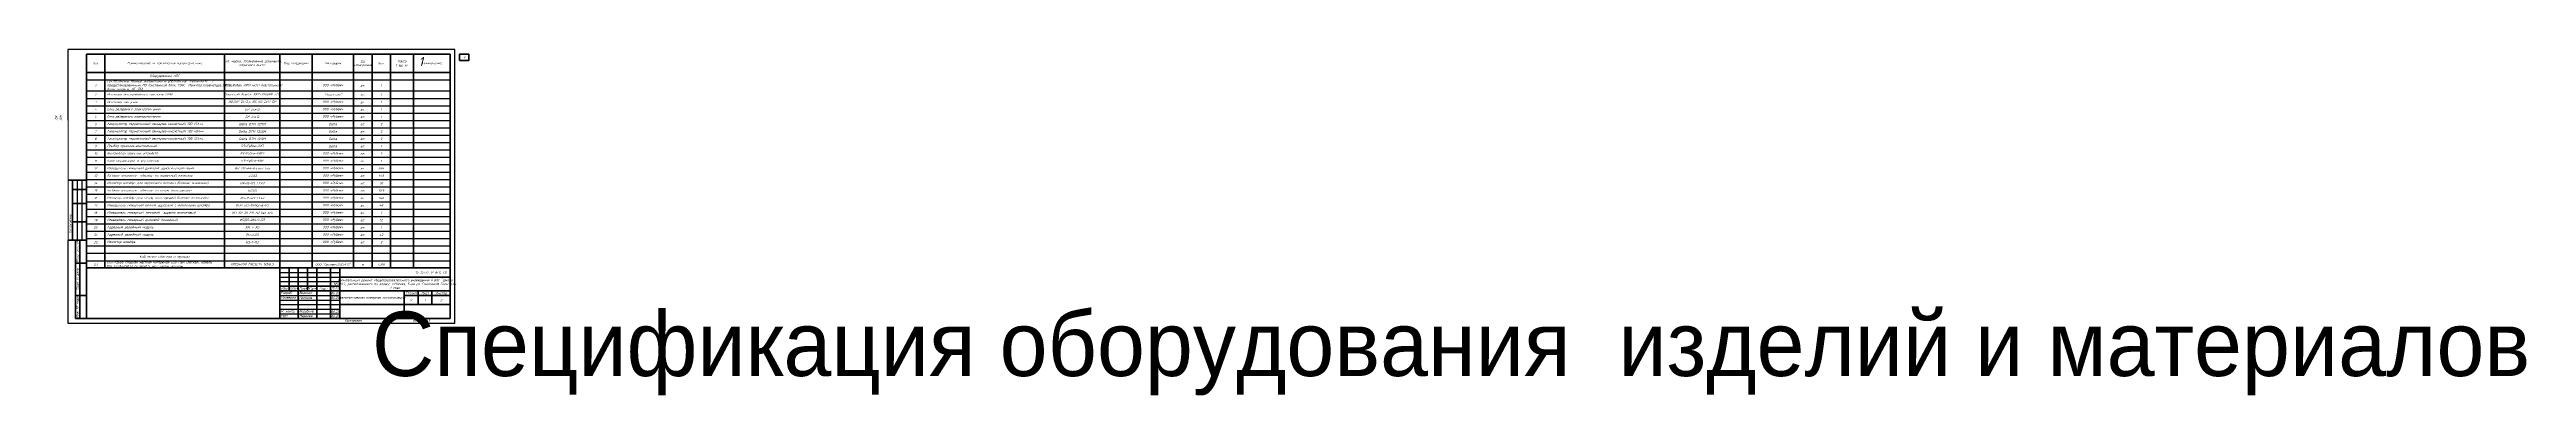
# Paper-space layout '1 Спецификация оборудования изделий и материалов' of a CAD drawing. Header units: millimetres. Extents: x -20 to 2668, y -79 to 297.
# The model-space entities are those that its viewports show. They can reach past a viewport. Long polylines and large blocks are cut down to what shows.
import ezdxf
from ezdxf.enums import TextEntityAlignment as Align

# ---------------------------------------------------------------- set-up
doc = ezdxf.new("R2018")
doc.units = ezdxf.units.MM
doc.layers.get('Defpoints').update_dxf_attribs({"color": 42})
doc.styles.add('ISOCPEUR', font='isocpeui.ttf', dxfattribs={"height": 250})
doc.styles.get("Standard").update_dxf_attribs({"font": 'arial.ttf'})

# ---------------------------------------------------------------- blocks, each defined once
blk = doc.blocks.new('*U22')
at = {"linetype": 'Continuous', "lineweight": 25}
for p, q in [((420, 297), (0, 297)), ((0, 297), (0, 0)), ((420, 0), (420, 297)), ((10, 155), (10, 90)), ((15, 155), (15, 90)), ((230, 55), (295, 55)), ((230, 50), (295, 50)), ((230, 45), (295, 45)), ((230, 30), (295, 30)), ((0, 0), (420, 0)), ((230, 25), (295, 25)), ((230, 20), (295, 20)), ((230, 15), (295, 15)), ((230, 10), (295, 10))]:
    blk.add_line(p, q, dxfattribs=at)
at = {"linetype": 'Continuous', "lineweight": 60}
for p, q in [((415, 292), (20, 292)), ((20, 292), (20, 5)), ((415, 5), (415, 292)), ((20, 155), (0, 155)), ((5, 155), (5, 90)), ((20, 145), (5, 145)), ((20, 130), (5, 130)), ((20, 110), (5, 110)), ((20, 90), (0, 90)), ((8, 90), (8, 5)), ((13, 90), (13, 5)), ((8, 65), (20, 65)), ((230, 60), (415, 60)), ((230, 5), (230, 60)), ((240, 60), (240, 35)), ((250, 60), (250, 5)), ((260, 60), (260, 35)), ((270, 60), (270, 5)), ((285, 60), (285, 5)), ((295, 5), (295, 60)), ((415, 5), (415, 60)), ((8, 30), (20, 30)), ((230, 40), (295, 40)), ((230, 35), (415, 35)), ((295, 50), (415, 50)), ((365, 35), (365, 5)), ((365, 30), (415, 30)), ((380, 35), (380, 20)), ((395, 35), (395, 20)), ((8, 5), (20, 5)), ((20, 5), (415, 5)), ((295, 20), (415, 20))]:
    blk.add_line(p, q, dxfattribs=at)
at = {"linetype": 'Continuous', "lineweight": 40}
blk.add_line((365, 5), (365, 35), dxfattribs=at)
at = {"lineweight": 60}
blk.add_lwpolyline([(425, 285), (435, 285), (435, 292), (425, 292)], close=True, dxfattribs=at)
at = {"linetype": 'Continuous', "rotation": 90, "style": 'ISOCPEUR'}
for s, insert, char_height, width, attachment_point in [('20_Главный_специалист_ВК', (-12.5, 176), 2.5, 19, 4), ('11.25', (-12.5, 215), 2.5, 10, 5), ('{\\W0.9;21_Главный_специалист_ЭОМ}', (-7.5, 176), 2.5, 19, 4), ('11.25', (-7.5, 215), 2.5, 10, 5), ('11.25', (-2.5, 215), 2.5, 10, 5), ('Согласовано', (-17.5, 172.5), 3, 35, 5), ('Гл. спец ВК', (-12.5, 156), 2.5, 19, 4), ('{\\W0.9;Гл. спец ЭОМ}', (-7.5, 156), 2.5, 19, 4), ('11.25', (-12.5, 150), 2.5, 10, 5), ('19_Главный_конструктор', (-7.5, 111), 2.5, 19, 4), ('11.25', (-7.5, 150), 2.5, 10, 5), ('18_Главный_специалист_ОВ', (-2.5, 111), 2.5, 19, 4), ('11.25', (-2.5, 150), 2.5, 10, 5), ('17_ГАП', (-12.5, 111), 2.5, 19, 4), ('Гл. констр. ', (-7.5, 91), 2.5, 19, 4), ('Гл. спец ОВ', (-2.5, 91), 2.5, 19, 4), ('Согласовано', (2.5, 107.5), 2.5, 35, 5), ('ГАП', (-12.5, 91), 2.5, 19, 4), ('Взам. инв. №', (10.5, 77.7), 2.5, 25.992, 5), ('Подп. и дата', (10.5, 47.5), 2.5, 35, 5), ('Инв. № подл.', (10.5, 17.5), 2.5, 25, 5)]:
    blk.add_mtext(s, dxfattribs=dict(at, insert=insert, char_height=char_height, width=width, attachment_point=attachment_point))
at = {"linetype": 'Continuous', "char_height": 2.5, "style": 'ISOCPEUR'}
for s, insert, width, attachment_point in [('16-25//Г-Р-АПС', (405, 55), 110, 6), ('Разраб.', (231, 32.5), 19, 4), ('Проверил', (231, 27.5), 19, 4), ('Воронко', (251, 32.5), 19, 4), ('Поляков', (251, 27.5), 19, 4), ('06.26', (290, 32.5), 10, 5), ('06.26', (290, 27.5), 10, 5), ('Капитальный ремонт общеобразовательного учреждения (ГБОУ "Школа №429"), расположенного по адресу: г.Москва, 5-ая ул. Соколиной Горы д.14. 1 этап', (355, 42.5), 120, 5), ('Н. контр.', (231, 12.5), 19, 4), ('ГИП', (231, 7.5), 19, 4), ('Воробьев', (251, 12.5), 19, 4), ('Маркова', (251, 7.5), 19, 4), ('06.26', (290, 12.5), 10, 5), ('06.26', (290, 7.5), 10, 5), ('Копировал', (309.5, 2.5), 25, 5), ('Р', (372.5, 25), 15, 5), ('Формат', (380.5, 2.5), 16, 5)]:
    blk.add_mtext(s, dxfattribs=dict(at, insert=insert, width=width, attachment_point=attachment_point))
at = {"char_height": 2.5, "attachment_point": 5, "style": 'ISOCPEUR'}
for s, insert, width in [('Изм.', (235, 37.5), 10), ('{\\W0.9;Кол.уч}', (245, 37.5), 10), ('Лист', (255, 37.5), 10), ('№док', (265, 37.5), 10), ('Подп.', (277.5, 37.5), 15), ('Дата', (290, 37.5), 10), ('Стадия', (372.5, 32.5), 15), ('Лист', (387.5, 32.5), 15), ('Листов', (405, 32.5), 20)]:
    blk.add_mtext(s, dxfattribs=dict(at, insert=insert, width=width))
at = {"linetype": 'Continuous', "insert": (330, 27.5), "char_height": 2.5, "width": 70, "attachment_point": 5, "line_spacing_factor": 0.8, "style": 'ISOCPEUR'}
blk.add_mtext('Автоматическая пожарная сигнализация', dxfattribs=at)
at = {"style": 'ISOCPEUR'}
for tag, p in [('Сквозная_нумерация', (430, 288.5)), ('Форма3_номер_листа', (387.5, 25)), ('Форма3_количество_листов', (405, 25))]:
    blk.add_attdef(tag, text='', height=2.5, dxfattribs=at).set_placement(p, align=Align.MIDDLE_CENTER)
blk.add_attdef('Форма3_дополнительный_шифр', text='', height=2.5, dxfattribs=at).set_placement((405, 55), align=Align.MIDDLE_LEFT)
at = {"lineweight": 30, "flags": 104}
blk.add_attdef('Форма3_наименование_чертежа', text='', height=2.5, dxfattribs=at).set_placement((330, 12.5), align=Align.MIDDLE_CENTER)
at = {"style": 'ISOCPEUR', "flags": 8}
blk.add_attdef('Формат', (388.5, 1.5), '', height=2.5, dxfattribs=at)
blk.add_wipeout([(-20, 220), (-0.5, 220), (-0.5, 90), (-20, 90)])
blk = doc.blocks.new('*T1')
at = {"color": 0, "linetype": 'ByBlock', "lineweight": 70, "transparency": 16777216}
for p, q in [((0, 0), (395, 0)), ((0, 0), (0, -232.4)), ((20, 0), (20, -232.4)), ((150, 0), (150, -232.4)), ((210, 0), (210, -232.4)), ((245, 0), (245, -232.4)), ((290, 0), (290, -232.4)), ((310, 0), (310, -232.4)), ((330, 0), (330, -232.4)), ((355, 0), (355, -232.4)), ((395, 0), (395, -232.4)), ((400, 0), (795, 0)), ((400, 0), (400, -234.8)), ((420, 0), (420, -234.8)), ((550, 0), (550, -234.8)), ((610, 0), (610, -234.8)), ((645, 0), (645, -234.8)), ((690, 0), (690, -234.8)), ((710, 0), (710, -234.8)), ((730, 0), (730, -234.8)), ((755, 0), (755, -234.8)), ((795, 0), (795, -234.8)), ((800, 0), (1195, 0)), ((800, 0), (800, -228)), ((820, 0), (820, -228)), ((950, 0), (950, -228)), ((1010, 0), (1010, -228)), ((1045, 0), (1045, -228)), ((1090, 0), (1090, -228)), ((1110, 0), (1110, -228)), ((1130, 0), (1130, -228)), ((1155, 0), (1155, -228)), ((1195, 0), (1195, -228)), ((1200, 0), (1595, 0)), ((1200, 0), (1200, -229)), ((1220, 0), (1220, -229)), ((1350, 0), (1350, -229)), ((1410, 0), (1410, -229)), ((1445, 0), (1445, -229)), ((1490, 0), (1490, -229)), ((1510, 0), (1510, -229)), ((1530, 0), (1530, -229)), ((1555, 0), (1555, -229)), ((1595, 0), (1595, -229)), ((1600, 0), (1995, 0)), ((1600, 0), (1600, -228.6)), ((1620, 0), (1620, -228.6)), ((1750, 0), (1750, -228.6)), ((1810, 0), (1810, -228.6)), ((1845, 0), (1845, -228.6)), ((1890, 0), (1890, -228.6)), ((1910, 0), (1910, -228.6)), ((1930, 0), (1930, -228.6)), ((1955, 0), (1955, -228.6)), ((1995, 0), (1995, -228.6)), ((2000, 0), (2395, 0)), ((2000, 0), (2000, -228)), ((2020, 0), (2020, -228)), ((2150, 0), (2150, -228)), ((2210, 0), (2210, -228)), ((2245, 0), (2245, -228)), ((2290, 0), (2290, -228)), ((2310, 0), (2310, -228)), ((2330, 0), (2330, -228)), ((2355, 0), (2355, -228)), ((2395, 0), (2395, -228)), ((2400, 0), (2795, 0)), ((2400, 0), (2400, -156)), ((2420, 0), (2420, -156)), ((2550, 0), (2550, -156)), ((2610, 0), (2610, -156)), ((2645, 0), (2645, -156)), ((2690, 0), (2690, -156)), ((2710, 0), (2710, -156)), ((2730, 0), (2730, -156)), ((2755, 0), (2755, -156)), ((2795, 0), (2795, -156)), ((0, -20), (395, -20)), ((2400, -156), (2795, -156))]:
    blk.add_line(p, q, dxfattribs=at)
at = {"color": 0, "linetype": 'ByBlock', "lineweight": 25, "transparency": 16777216}
for p, q in [((400, -20), (795, -20)), ((800, -20), (1195, -20)), ((1200, -20), (1595, -20)), ((1600, -20), (1995, -20)), ((2000, -20), (2395, -20)), ((2400, -20), (2795, -20)), ((0, -28), (395, -28)), ((0, -40), (395, -40)), ((0, -48), (395, -48)), ((400, -28.9), (795, -28.9)), ((400, -42), (795, -42)), ((800, -28), (1195, -28)), ((800, -36), (1195, -36)), ((800, -44), (1195, -44)), ((800, -52), (1195, -52)), ((1200, -28), (1595, -28)), ((1200, -36), (1595, -36)), ((1200, -44), (1595, -44)), ((1200, -52), (1595, -52)), ((1600, -28), (1995, -28)), ((1600, -36), (1995, -36)), ((1600, -44), (1995, -44)), ((1600, -52), (1995, -52)), ((2000, -28), (2395, -28)), ((2000, -36), (2395, -36)), ((2000, -44), (2395, -44)), ((2000, -52), (2395, -52)), ((2400, -28), (2795, -28)), ((2400, -36), (2795, -36)), ((2400, -44), (2795, -44)), ((2400, -52), (2795, -52)), ((0, -56), (395, -56)), ((0, -64), (395, -64)), ((0, -72), (395, -72)), ((0, -80), (395, -80)), ((400, -55.1), (795, -55.1)), ((400, -64), (795, -64)), ((400, -72.9), (795, -72.9)), ((800, -60), (1195, -60)), ((800, -68), (1195, -68)), ((800, -76), (1195, -76)), ((1200, -60), (1595, -60)), ((1200, -68), (1595, -68)), ((1200, -76), (1595, -76)), ((1600, -60), (1995, -60)), ((1600, -68), (1995, -68)), ((1600, -76), (1995, -76)), ((2000, -60), (2395, -60)), ((2000, -68), (2395, -68)), ((2000, -76), (2395, -76)), ((2400, -60), (2795, -60)), ((2400, -68), (2795, -68)), ((2400, -76), (2795, -76)), ((0, -88), (395, -88)), ((0, -96), (395, -96)), ((0, -104), (395, -104)), ((400, -81.8), (795, -81.8)), ((400, -89.8), (795, -89.8)), ((400, -98.7), (795, -98.7)), ((400, -106.8), (795, -106.8)), ((800, -84), (1195, -84)), ((800, -92), (1195, -92)), ((800, -100), (1195, -100)), ((1200, -84), (1595, -84)), ((1200, -92), (1595, -92)), ((1200, -100), (1595, -100)), ((1600, -84), (1995, -84)), ((1600, -92), (1995, -92)), ((1600, -100), (1995, -100)), ((2000, -84), (2395, -84)), ((2000, -92), (2395, -92)), ((2000, -100), (2395, -100)), ((2400, -84), (2795, -84)), ((2400, -92), (2795, -92)), ((2400, -100), (2795, -100)), ((0, -112), (395, -112)), ((0, -120), (395, -120)), ((0, -128), (395, -128)), ((400, -114.8), (795, -114.8)), ((400, -122.8), (795, -122.8)), ((400, -130.8), (795, -130.8)), ((800, -108), (1195, -108)), ((800, -116), (1195, -116)), ((800, -124), (1195, -124)), ((800, -132), (1195, -132)), ((1200, -108), (1595, -108)), ((1200, -116), (1595, -116)), ((1200, -124), (1595, -124)), ((1200, -132), (1595, -132)), ((1600, -108), (1995, -108)), ((1600, -116), (1995, -116)), ((1600, -124), (1995, -124)), ((1600, -132), (1995, -132)), ((2000, -108), (2395, -108)), ((2000, -116), (2395, -116)), ((2000, -124), (2395, -124)), ((2000, -132), (2395, -132)), ((2400, -108), (2795, -108)), ((2400, -116), (2795, -116)), ((2400, -124), (2795, -124)), ((2400, -132), (2795, -132)), ((0, -136.2), (395, -136.2)), ((0, -144.2), (395, -144.2)), ((0, -152.2), (395, -152.2)), ((0, -160.2), (395, -160.2)), ((400, -138.8), (795, -138.8)), ((400, -146.8), (795, -146.8)), ((400, -154.8), (795, -154.8)), ((800, -140), (1195, -140)), ((800, -148), (1195, -148)), ((800, -156), (1195, -156)), ((1200, -140), (1595, -140)), ((1200, -148), (1595, -148)), ((1200, -156), (1595, -156)), ((1600, -140), (1995, -140)), ((1600, -148), (1995, -148)), ((1600, -156), (1995, -156)), ((2000, -140), (2395, -140)), ((2000, -148), (2395, -148)), ((2000, -156), (2395, -156)), ((2400, -140), (2795, -140)), ((2400, -148), (2795, -148)), ((0, -168.2), (395, -168.2)), ((0, -176.2), (395, -176.2)), ((0, -184.2), (395, -184.2)), ((400, -162.8), (795, -162.8)), ((400, -170.8), (795, -170.8)), ((400, -178.8), (795, -178.8)), ((400, -186.8), (795, -186.8)), ((800, -164), (1195, -164)), ((800, -172), (1195, -172)), ((800, -180), (1195, -180)), ((800, -188), (1195, -188)), ((1200, -164), (1595, -164)), ((1200, -172.4), (1595, -172.4)), ((1200, -180.8), (1595, -180.8)), ((1600, -164.4), (1995, -164.4)), ((1600, -172.4), (1995, -172.4)), ((1600, -180.4), (1995, -180.4)), ((2000, -164), (2395, -164)), ((2000, -172), (2395, -172)), ((2000, -180), (2395, -180)), ((2000, -188), (2395, -188)), ((0, -192.2), (395, -192.2)), ((0, -200.2), (395, -200.2)), ((0, -208.2), (395, -208.2)), ((400, -194.8), (795, -194.8)), ((400, -202.8), (795, -202.8)), ((400, -210.8), (795, -210.8)), ((800, -196), (1195, -196)), ((800, -204), (1195, -204)), ((800, -212), (1195, -212)), ((1200, -189), (1595, -189)), ((1200, -197), (1595, -197)), ((1200, -205), (1595, -205)), ((1200, -213), (1595, -213)), ((1600, -188.4), (1995, -188.4)), ((1600, -196.6), (1995, -196.6)), ((1600, -204.6), (1995, -204.6)), ((1600, -212.6), (1995, -212.6)), ((2000, -196), (2395, -196)), ((2000, -204), (2395, -204)), ((2000, -212), (2395, -212)), ((0, -216.2), (395, -216.2)), ((0, -224.3), (395, -224.3)), ((0, -232.4), (395, -232.4)), ((400, -218.8), (795, -218.8)), ((400, -226.8), (795, -226.8)), ((400, -234.8), (795, -234.8)), ((800, -220), (1195, -220)), ((800, -228), (1195, -228)), ((1200, -221), (1595, -221)), ((1200, -229), (1595, -229)), ((1600, -220.6), (1995, -220.6)), ((1600, -228.6), (1995, -228.6)), ((2000, -220), (2395, -220)), ((2000, -228), (2395, -228))]:
    blk.add_line(p, q, dxfattribs=at)
at = {"transparency": 16777216, "char_height": 2.5, "style": 'ISOCPEUR'}
for s, insert, width, attachment_point in [('Поз.', (10, -10), 19, 5), ('Наименование и техническая характеристика', (85, -10), 125, 5), ('Оборудование АПС', (85, -24), 125, 5), ('Тип, марка, обозначение документа, опросного листа', (180, -10), 59, 5), ('Код продукции', (227.5, -10), 34, 5), ('Поставщик', (267.5, -10), 44, 5), ('Ед. измерения', (300, -10), 19, 5), ('Кол.', (320, -10), 19, 5), ('Масса\\P1 ед. кг', (342.5, -10), 24, 5), ('Примечание', (375, -10), 39, 5), ('Поз.', (410, -10), 19, 5), ('24', (410, -24.5), 19.8, 5), ('ОКЛ-труба гофрированная негорючая D20 ПВХ с зондом (легкая), кабель КПСЭнг(А)-FRLSLTx 1х2х0,5, мет. скобы, крепеж', (422, -24.5), 126, 4), ('Наименование и техническая характеристика', (485, -10), 125, 5), ('Тип, марка, обозначение документа, опросного листа', (580, -10), 59, 5), ('КПCЭнг(А)-FRLSLTx 1х2х0,5', (580, -24.5), 59.8, 5), ('Код продукции', (627.5, -10), 34, 5), ('ООО "СегментЭНЕРГО"', (667.5, -24.5), 44.8, 5), ('Поставщик', (667.5, -10), 44, 5), ('Ед. измерения', (700, -10), 19, 5), ('м', (700, -24.5), 19.8, 5), ('3360', (720, -24.5), 19.8, 5), ('Кол.', (720, -10), 19, 5), ('Масса\\P1 ед. кг', (742.5, -10), 24, 5), ('Примечание', (775, -10), 39, 5), ('Поз.', (810, -10), 19, 5), ('Наименование и техническая характеристика', (885, -10), 125, 5), ('Тип, марка, обозначение документа, опросного листа', (980, -10), 59, 5), ('Код продукции', (1027.5, -10), 34, 5), ('Поставщик', (1067.5, -10), 44, 5), ('Ед. измерения', (1100, -10), 19, 5), ('Кол.', (1120, -10), 19, 5), ('Масса\\P1 ед. кг', (1142.5, -10), 24, 5), ('Примечание', (1175, -10), 39, 5), ('Поз.', (1210, -10), 19, 5), ('Наименование и техническая характеристика', (1285, -10), 125, 5), ('Тип, марка, обозначение документа, опросного листа', (1380, -10), 59, 5), ('Код продукции', (1427.5, -10), 34, 5), ('Поставщик', (1467.5, -10), 44, 5), ('Ед. измерения', (1500, -10), 19, 5), ('Кол.', (1520, -10), 19, 5), ('Масса\\P1 ед. кг', (1542.5, -10), 24, 5), ('Примечание', (1575, -10), 39, 5), ('Поз.', (1610, -10), 19, 5), ('Наименование и техническая характеристика', (1685, -10), 125, 5), ('Тип, марка, обозначение документа, опросного листа', (1780, -10), 59, 5), ('Код продукции', (1827.5, -10), 34, 5), ('Поставщик', (1867.5, -10), 44, 5), ('Ед. измерения', (1900, -10), 19, 5), ('Кол.', (1920, -10), 19, 5), ('Масса\\P1 ед. кг', (1942.5, -10), 24, 5), ('Примечание', (1975, -10), 39, 5), ('Поз.', (2010, -10), 19, 5), ('Наименование и техническая характеристика', (2085, -10), 125, 5), ('Тип, марка, обозначение документа, опросного листа', (2180, -10), 59, 5), ('Код продукции', (2227.5, -10), 34, 5), ('Поставщик', (2267.5, -10), 44, 5), ('Ед. измерения', (2300, -10), 19, 5), ('Кол.', (2320, -10), 19, 5), ('Масса\\P1 ед. кг', (2342.5, -10), 24, 5), ('Примечание', (2375, -10), 39, 5), ('Поз.', (2410, -10), 19, 5), ('Наименование и техническая характеристика', (2485, -10), 125, 5), ('Тип, марка, обозначение документа, опросного листа', (2580, -10), 59, 5), ('Код продукции', (2627.5, -10), 34, 5), ('Поставщик', (2667.5, -10), 44, 5), ('Ед. измерения', (2700, -10), 19, 5), ('Кол.', (2720, -10), 19, 5), ('Масса\\P1 ед. кг', (2742.5, -10), 24, 5), ('Примечание', (2775, -10), 39, 5), ('2', (10, -44), 19.8, 5), ('3', (10, -52), 19.8, 5), ('1', (10, -34), 19.8, 5), ('Центральный прибор индикации и управления "Рубеж-АРМ"  с  предустановленнным ПО (Системный блок, ПУИ,  Монитор,Клавиатура, Мышь, Ключ защиты, ОС, ПО)', (22.5, -34), 125, 4), ('Источник бесперебойного питания 220В', (22.5, -44), 125, 4), ('Источник питания', (22.5, -52), 125, 4), ('ЦПИУ Рубеж-АРМ исп.1 (настольный) ', (180, -34), 59.8, 5), ('Powercom Raptor RPT-2000AP LCD', (180, -44), 59.8, 5), ('ИВЭПР 24/2,5 RS-R3 2x17 БР', (180, -52), 59.8, 5), ('ООО «Рубеж»', (267.5, -34), 44.8, 5), ('ООО «Рубеж»', (267.5, -52), 44.8, 5), ('"Powercom"', (267.5, -44), 44.8, 5), ('шт.', (300, -34), 19.8, 5), ('шт.', (300, -44), 19.8, 5), ('шт.', (300, -52), 19.8, 5), ('1', (320, -34), 19.8, 5), ('1', (320, -44), 19.8, 5), ('1', (320, -52), 19.8, 5), ('25', (410, -35.5), 19.8, 5), ('26', (410, -48.5), 19.8, 5), ('ОКЛ-труба гладкая жесткая негорючая D20 ПВХ (легкая), кабель КПСЭнг(А)-FRLSLTx 1х2х1,0, мет. скобы, крепеж', (422, -35.5), 126, 4), ('ОКЛ-труба гофрированная негорючая D20 ПВХ с зондом (легкая), кабель СегментЛАН F/UTP Cat5e PVCLSнг(А)-FRLSLTx 2х2х0,52, мет. скобы, крепеж', (422, -48.5), 126, 4), ('FUTP Cat5e PVCLSнг(А)-FRLSLTx 2х2х0,52', (580, -48.5), 59.8, 5), ('КПCЭнг(А)-FRLSLTx 1х2х1,5', (580, -35.5), 59.8, 5), ('ООО "СегментЭНЕРГО"', (667.5, -35.5), 44.8, 5), ('ООО "СегментЭНЕРГО"', (667.5, -48.5), 44.8, 5), ('м', (700, -35.5), 19.8, 5), ('м', (700, -48.5), 19.8, 5), ('30', (720, -35.5), 19.8, 5), ('50', (720, -48.5), 19.8, 5), ('5', (10, -68), 19.8, 5), ('4', (10, -60), 19.8, 5), ('6', (10, -76), 19.8, 5), ('Аккумулятор герметичный свинцово-кислотный 12В 17А*ч', (22.5, -76), 125, 4), ('Бокс резервного электропитания', (22.5, -60), 125, 4), ('Бокс резервного электропитания', (22.5, -68), 125, 4), ('Delta DTM 1217M', (180, -76), 59.8, 5), ('БР 24х40', (180, -60), 59.8, 5), ('БР 24х12', (180, -68), 59.8, 5), ('ООО «Рубеж»', (267.5, -60), 44, 5), ('ООО «Рубеж»', (267.5, -68), 44, 5), ('Delta', (267.5, -76), 44, 5), ('шт.', (300, -60), 19.8, 5), ('шт.', (300, -68), 19.8, 5), ('шт.', (300, -76), 19.8, 5), ('2', (320, -76), 19.8, 5), ('1', (320, -60), 19.8, 5), ('1', (320, -68), 19.8, 5), ('27', (410, -77.4), 19.8, 5), ('ОКЛ СегментЛАЙН-МЛ в составе металлического перфорированного кабельного лотка 50х50 и элементов крепления', (422, -77.4), 126, 4), ('Монтажные изделия и материалы', (485, -68.5), 126, 5), ('СегментЛАЙН-МЛ', (580, -77.4), 59.8, 5), ('ООО "СегментЭНЕРГО"', (667.5, -77.4), 44.8, 5), ('м', (700, -77.4), 19.8, 5), ('5', (720, -77.4), 19.8, 5), ('10', (10, -108), 19.8, 5), ('8', (10, -92), 19.8, 5), ('9', (10, -100), 19.8, 5), ('7', (10, -84), 19.8, 5), ('Аккумулятор герметичный свинцово-кислотный 12В 40А*ч', (22.5, -84), 125, 4), ('Аккумулятор герметичный свинцово-кислотный 12В 12А*ч', (22.5, -92), 125, 4), ('Прибор приемно-контрольный', (22.5, -100), 125, 4), ('Контроллер адресных устройств', (22.5, -108), 125, 4), ('Delta DTM 1240M', (180, -84), 59.8, 5), ('Delta DTM 1212M', (180, -92), 59.8, 5), ('R3-Рубеж-КАУ2', (180, -108), 59.8, 5), ('R3-Рубеж-20П', (180, -100), 59.8, 5), ('ООО «Рубеж»', (267.5, -108), 44, 5), ('Delta', (267.5, -84), 44, 5), ('Delta', (267.5, -92), 44, 5), ('Delta', (267.5, -100), 44, 5), ('шт.', (300, -84), 19.8, 5), ('шт.', (300, -92), 19.8, 5), ('шт.', (300, -100), 19.8, 5), ('шт.', (300, -108), 19.8, 5), ('2', (320, -84), 19.8, 5), ('2', (320, -92), 19.8, 5), ('3', (320, -108), 19.8, 5), ('1', (320, -100), 19.8, 5), ('28', (410, -85.8), 19.8, 5), ('29', (410, -94.3), 19.8, 5), ('30', (410, -102.8), 19.8, 5), ('Мини-канал', (422, -85.8), 126, 4), ('Муфта соединительная LSLTx FR НГ белая DN3/4, 1 уп. = 100 шт.', (422, -94.3), 126, 4), ('Поворот угловой разворачивающий LSLTx FR НГ белый DN3/4, 1 уп. = 100 шт.', (485, -102.8), 129.8, 5), ('СЭ 62х62', (580, -85.8), 59.8, 5), ('ООО "СегментЭНЕРГО"', (667.5, -85.8), 44.8, 5), ('ООО "СегментЭНЕРГО"', (667.5, -94.3), 44.8, 5), ('ООО "СегментЭНЕРГО"', (667.5, -102.8), 44.8, 5), ('уп.', (700, -94.3), 19.8, 5), ('уп.', (700, -102.8), 19.8, 5), ('м', (700, -85.8), 19.8, 5), ('20', (720, -85.8), 19.8, 5), ('15', (720, -94.3), 19.8, 5), ('5', (720, -102.8), 19.8, 5), ('12', (10, -124), 19.8, 5), ('13', (10, -132.1), 19.8, 5), ('11', (10, -116), 19.8, 5), ('Блок индикации и управления', (22.5, -116), 125, 4), ('Извещатель пожарный дымовой адресно-аналоговый ', (22.5, -124), 125, 4), ('Базовое основание  обычное на подвесной плотолок', (22.5, -132.1), 125, 4), ('ИП 212-64-R3 без б/о', (180, -124), 59.8, 5), ('R3-Рубеж-БИУ', (180, -116), 59.8, 5), ('W2.03', (180, -132.1), 59.8, 5), ('ООО «Рубеж»', (267.5, -116), 44, 5), ('ООО «Рубеж»', (267.5, -124), 44, 5), ('ООО «Рубеж»', (267.5, -132.1), 44, 5), ('шт.', (300, -116), 19.8, 5), ('шт.', (300, -124), 19.8, 5), ('шт.', (300, -132.1), 19.8, 5), ('895', (320, -124), 19.8, 5), ('149', (320, -132.1), 19.8, 5), ('1', (320, -116), 19.8, 5), ('32', (410, -118.8), 19.8, 5), ('33', (410, -126.8), 19.8, 5), ('34', (410, -134.8), 19.8, 5), ('31', (410, -110.8), 19.8, 5), ('Поворот угловой LSLTx FR НГ белый DN3/4, 1 уп. = 70 шт.', (420.1, -110.8), 129.8, 4), ('Стяжки кабельные стальные для ОКЛ СегментЛАЙН', (422, -118.8), 126, 4), ('Блок кабельный У-136 перфорированный, 1 уп. = 100 шт.', (422.5, -126.8), 125, 4), ('Прямой зажимной подвес', (422.5, -134.8), 125, 4), ('07-6236', (580, -126.8), 59.8, 5), ('A299', (580, -134.8), 59.8, 5), ('СЭ', (580, -118.8), 59.8, 5), ('ООО "СегментЭНЕРГО"', (667.5, -110.8), 44.8, 5), ('ООО "СегментЭНЕРГО"', (667.5, -118.8), 44.8, 5), ('"АДВ КАПС"', (667.5, -134.8), 44, 5), ('"Rexant"', (667.5, -126.8), 44, 5), ('уп.', (700, -110.8), 19.8, 5), ('уп.', (700, -118.8), 19.8, 5), ('уп.', (700, -126.8), 19.8, 5), ('шт.', (700, -134.8), 19.8, 5), ('500', (720, -134.8), 19.8, 5), ('40', (720, -118.8), 19.8, 5), ('10', (720, -110.8), 19.8, 5), ('10', (720, -126.8), 19.8, 5), ('14', (10, -140.2), 19.8, 5), ('15', (10, -148.2), 19.8, 5), ('16', (10, -156.2), 19.8, 5), ('Изолятор шлейфа для подвесного потолка (базовое основание)', (22.5, -140.2), 125, 4), ('Базовое основание  обычное на несущ. конструкции', (22.5, -148.2), 125, 4), ('Изолятор шлейфа для несущ. конструкций (базовое основание)', (22.5, -156.2), 125, 4), ('ИЗ-1Б-R3 L2.42', (180, -140.2), 59.8, 5), ('ИЗ-1Б-R3 L1.42', (180, -156.2), 59.8, 5), ('W1.03', (180, -148.2), 59.8, 5), ('ООО «Рубеж»', (267.5, -140.2), 44, 5), ('ООО «Рубеж»', (267.5, -148.2), 44.8, 5), ('ООО «Рубеж»', (267.5, -156.2), 44.8, 5), ('шт.', (300, -140.2), 19.8, 5), ('шт.', (300, -148.2), 19.8, 5), ('шт.', (300, -156.2), 19.8, 5), ('583', (320, -148.2), 19.8, 5), ('140', (320, -156.2), 19.8, 5), ('30', (320, -140.2), 19.8, 5), ('35', (410, -142.8), 19.8, 5), ('36', (410, -150.8), 19.8, 5), ('37', (410, -158.8), 19.8, 5), ('Регулируемый вертикальный зажим Z22 для троса', (422.5, -150.8), 125, 4), ('Одинарный алюминиевый зажим Z-1', (422.5, -158.8), 125, 4), ('Трос из нержавеющей стали от 0,8 мм', (422.5, -142.8), 125, 4), ('WRSS-2', (580, -142.8), 59.8, 5), ('Z-1/1', (580, -158.8), 59.8, 5), ('Z22', (580, -150.8), 59.8, 5), ('"АДВ КАПС"', (667.5, -142.8), 44, 5), ('"АДВ КАПС"', (667.5, -150.8), 44, 5), ('"АДВ КАПС"', (667.5, -158.8), 44, 5), ('шт.', (700, -150.8), 19.8, 5), ('шт.', (700, -158.8), 19.8, 5), ('м', (700, -142.8), 19.8, 5), ('500', (720, -142.8), 19.8, 5), ('500', (720, -150.8), 19.8, 5), ('500', (720, -158.8), 19.8, 5), ('20', (10, -188.2), 19.8, 5), ('18', (10, -172.2), 19.8, 5), ('19', (10, -180.2), 19.8, 5), ('17', (10, -164.2), 19.8, 5), ('Адресный релейный модуль\xa0', (22.5, -188.2), 125, 4), ('Извещатель пожарный ручной адресный с изолятором шлейфа', (22.5, -164.2), 125, 4), ('Извещатель пожарный тепловой  адресно-аналоговый', (22.5, -172.2), 125, 4), ('Извещатель пожарный дымовой линейный', (22.5, -180.2), 125, 4), ('ИП 101-29-PR-R3 без б/о', (180, -172.2), 59.8, 5), ('ИПР 513-11ИКЗ-А-R3', (180, -164.2), 59.8, 5), ('ИПДЛ-264/1-R3', (180, -180.2), 59.8, 5), ('РМ-4-R3', (180, -188.2), 59.8, 5), ('ООО «Рубеж»', (267.5, -164.2), 44.8, 5), ('ООО «Рубеж»', (267.5, -172.2), 44.8, 5), ('ООО «Рубеж»', (267.5, -180.2), 44.8, 5), ('ООО «Рубеж»', (267.5, -188.2), 44.8, 5), ('шт.', (300, -164.2), 19.8, 5), ('шт.', (300, -172.2), 19.8, 5), ('шт.', (300, -180.2), 19.8, 5), ('шт.', (300, -188.2), 19.8, 5), ('48', (320, -164.2), 19.8, 5), ('12', (320, -180.2), 19.8, 5), ('7', (320, -172.2), 19.8, 5), ('1', (320, -188.2), 19.8, 5), ('38', (410, -166.8), 19.8, 5), ('39', (410, -174.8), 19.8, 5), ('40', (410, -182.8), 19.8, 5), ('Анкер забивной стальной оцинкованный, М6 8х25, 1 уп. = 100 шт.', (422.5, -174.8), 125, 4), ('Шпилька оцинкованная М6х1000 мм DIN 975/976', (422.5, -166.8), 125, 4), ('Гайка с насечкой, препятствующей откручиванию, оцинкованная М6 DIN 6923, 1 уп. = 100 шт.', (422.5, -182.8), 125, 4), ('PRO8.2385', (580, -166.8), 59.8, 5), ('PRO8.2366', (580, -182.8), 59.8, 5), ('PRO8.2341', (580, -174.8), 59.8, 5), ('"Промрукав"', (667.5, -166.8), 44, 5), ('"Промрукав"', (667.5, -174.8), 44, 5), ('"Промрукав"', (667.5, -182.8), 44, 5), ('уп.', (700, -174.8), 19.8, 5), ('уп.', (700, -182.8), 19.8, 5), ('м', (700, -166.8), 19.8, 5), ('500', (720, -166.8), 19.8, 5), ('10', (720, -182.8), 19.8, 5), ('5', (720, -174.8), 19.8, 5), ('22', (10, -204.2), 19.8, 5), ('21', (10, -196.2), 19.8, 5), ('Адресный релейный модуль\xa0', (22.5, -196.2), 125, 4), ('Изолятор шлейфа', (22.5, -204.2), 125, 4), ('РМ-1-R3', (180, -196.2), 59.8, 5), ('ИЗ-1-R3', (180, -204.2), 59.8, 5), ('ООО «Рубеж»', (267.5, -196.2), 44.8, 5), ('ООО «Рубеж»', (267.5, -204.2), 44.8, 5), ('шт.', (300, -196.2), 19.8, 5), ('шт.', (300, -204.2), 19.8, 5), ('43', (320, -196.2), 19.8, 5), ('2', (320, -204.2), 19.8, 5), ('44', (410, -214.8), 19.8, 5), ('42', (410, -198.8), 19.8, 5), ('43', (410, -206.8), 19.8, 5), ('41', (410, -190.8), 19.8, 5), ('Кожух защитный для ИПДЛ', (422.5, -190.8), 125, 4), ('Кронштейн поворотный для ИПДЛ', (422.5, -198.8), 125, 4), ('Кронштейн поворотный для отражателей', (422.5, -206.8), 125, 4), ('Труба стальная ∅32', (422.5, -214.8), 125, 4), ('ГОСТ 10704-91', (580, -214.8), 59.8, 5), ('КП-3448', (580, -206.8), 59.8, 5), ('КП-3467', (580, -198.8), 59.8, 5), ('АТПН.425921.002', (627.5, -190.8), 34.8, 5), ('АТПН.301561.007', (627.5, -198.8), 34.8, 5), ('АТПН.301561.006', (627.5, -206.8), 34.8, 5), ('"Полисервис"', (667.5, -190.8), 44, 5), ('"Полисервис"', (667.5, -198.8), 44, 5), ('"Полисервис"', (667.5, -206.8), 44, 5), ('Россия', (667.5, -214.8), 44, 5), ('шт.', (700, -190.8), 19.8, 5), ('шт.', (700, -198.8), 19.8, 5), ('шт.', (700, -206.8), 19.8, 5), ('м', (700, -214.8), 19.8, 5), ('50', (720, -214.8), 19.8, 5), ('6', (720, -190.8), 19.8, 5), ('6', (720, -198.8), 19.8, 5), ('6', (720, -206.8), 19.8, 5), ('23', (10, -228.3), 19.8, 5), ('ОКЛ-труба гладкая жесткая негорючая D20 ПВХ (легкая), кабель КПСЭнг(А)-FRLSLTx 1х2х0,5, мет. скобы, крепеж', (22, -228.3), 126, 4), ('Кабельные изделия и провода', (85, -220.2), 125, 5), ('КПCЭнг(А)-FRLSLTx 1х2х0,5', (180, -228.3), 59.8, 5), ('ООО "СегментЭНЕРГО"', (267.5, -228.3), 44, 5), ('м', (300, -228.3), 19.8, 5), ('4310', (320, -228.3), 19.8, 5), ('45', (410, -222.8), 19.8, 5), ('46', (410, -230.8), 19.8, 5), ('Плита минераловатная 1000х600х50', (422.5, -222.8), 125, 4), ('Огнезащитный терморасширяющийся герметик 20кг', (422.5, -230.8), 125, 4), ('110 кг/м3', (580, -222.8), 59.8, 5), ('Огнеза-ГТ', (627.5, -230.8), 34.8, 5), ('Огнеза', (667.5, -222.8), 44, 5), ('Огнеза', (667.5, -230.8), 44, 5), ('шт.', (700, -222.8), 19.8, 5), ('шт.', (700, -230.8), 19.8, 5), ('2', (720, -230.8), 19.8, 5), ('6', (720, -222.8), 19.8, 5)]:
    blk.add_mtext(s, dxfattribs=dict(at, insert=insert, width=width, attachment_point=attachment_point))

msp = doc.modelspace()

# ---------------------------------------------------------------- block references
msp.add_blockref('*T1', (0, 232))

# ---------------------------------------------------------------- texts
at = {"layer": 'Defpoints', "insert": (363, 224), "char_height": 10, "width": 16, "attachment_point": 5, "style": 'ISOCPEUR'}
msp.add_mtext('1', dxfattribs=at)

psp = doc.layouts.new('1 Спецификация оборудования  изделий и материалов')

# ---------------------------------------------------------------- linework, layer by layer
at = {"lineweight": 70}
psp.add_lwpolyline([(20, 272), (415, 272), (415, 60), (20, 60)], close=True, dxfattribs=at)

# ---------------------------------------------------------------- viewports
at = {"layer": '0'}
psp.add_viewport(center=(217.5, 176), size=(395, 232), view_center_point=(197.5, 116), view_height=232, dxfattribs=at)

# ---------------------------------------------------------------- next in the draw order: block references
ref = psp.add_blockref('*U22', (0, 0))
ref.add_attrib('Формат', 'А3', (388.5, 1.5), dxfattribs={"height": 2.5, "style": 'ISOCPEUR'})
ref.add_attrib('Форма3_номер_листа', '1', dxfattribs={"height": 2.5, "style": 'ISOCPEUR'}).set_placement((387.5, 25), align=Align.MIDDLE_CENTER)
lines = psp.add_mtext('Спецификация оборудования  изделий и материалов', dxfattribs={"insert": (330, 12.5), "char_height": 70, "attachment_point": 1})
ref.add_attrib('Форма3_наименование_чертежа', '', (330, 12.5), dxfattribs={"flags": 104}).embed_mtext(lines)
ref.add_attrib('Форма3_дополнительный_шифр', '-СО', dxfattribs={"height": 2.5, "style": 'ISOCPEUR'}).set_placement((405, 55), align=Align.MIDDLE_LEFT)
ref.add_attrib('Сквозная_нумерация', '9', dxfattribs={"height": 2.5, "style": 'ISOCPEUR'}).set_placement((430, 288.5), align=Align.MIDDLE_CENTER)
ref.add_attrib('Форма3_количество_листов', '2', dxfattribs={"height": 2.5, "style": 'ISOCPEUR'}).set_placement((405, 25), align=Align.MIDDLE_CENTER)

doc.saveas('drawing.dxf')
